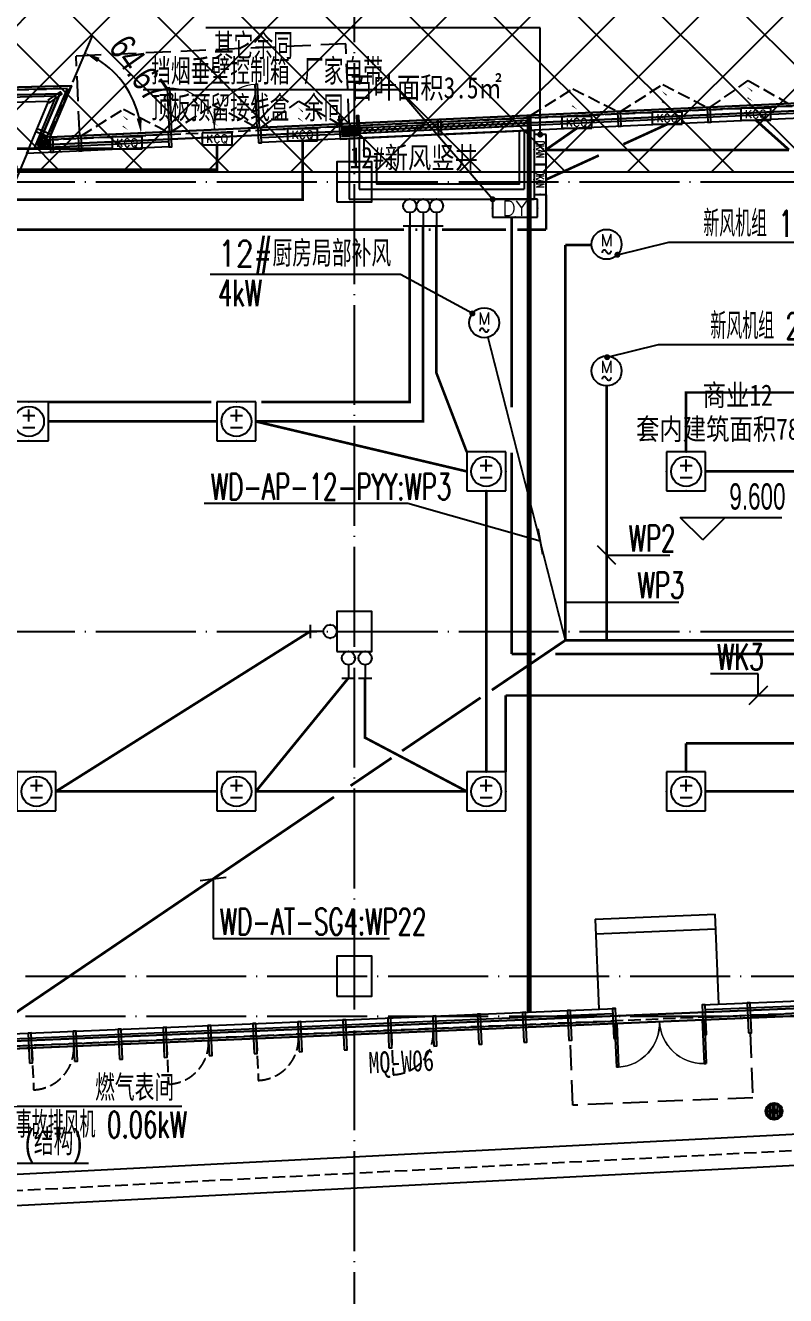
# Model space of a CAD drawing. Extents: x -233336 to 840473, y -28113 to 330904.
# Drawn here: x 61819 to 77031, y 172604 to 198031 of the extents above; entities that cross this region are included whole.
import ezdxf
from ezdxf.enums import TextEntityAlignment as Align
from ezdxf.xclip import XClip

# ---------------------------------------------------------------- set-up
doc = ezdxf.new("R2010")
doc.units = 0
doc.header["$LTSCALE"] = 1000
doc.header["$XCLIPFRAME"] = 2
for name, pattern in [('104-14# 核心筒$0$DOTE', [2.42, 2, -0.2, 0.02, -0.2]), ('14#楼幕墙$0$DASH', [0.35, 0.25, -0.1]), ('DASH', [0.35, 0.25, -0.1]), ('X-104 14#平面$0$$0$DASH', [0.35, 0.25, -0.1]), ('X-104 14#平面$0$DASH', [0.35, 0.25, -0.1])]:
    doc.linetypes.add(name, pattern=pattern)
doc.layers.get('0').update_dxf_attribs({"linetype": 'CONTINUOUS'})
doc.layers.get('Defpoints').update_dxf_attribs({"linetype": 'CONTINUOUS'})
for name, color, linetype in [('104-14# 核心筒$0$A-C_玻璃幕墙', 8, 'CONTINUOUS'), ('104-14# 核心筒$0$A_AXIS-轴线', 8, '104-14# 核心筒$0$DOTE'), ('104-14# 核心筒$0$A_STR-砼柱', 8, 'CONTINUOUS'), ('14#楼幕墙$0$A-C_玻璃幕墙', 8, 'CONTINUOUS'), ('14#楼幕墙$0$A-C_窗', 8, 'CONTINUOUS'), ('14#楼幕墙$0$A-C_门', 8, 'CONTINUOUS'), ('DIM-动力', 80, 'CONTINUOUS'), ('DIM-插座', 80, 'CONTINUOUS'), ('DIM-箱柜', 80, 'CONTINUOUS'), ('EQUIP-动力', 80, 'CONTINUOUS'), ('EQUIP-照明', 80, 'CONTINUOUS'), ('EQUIP-箱柜', 80, 'CONTINUOUS'), ('WIRE-动力', 50, 'CONTINUOUS'), ('WIRE-动力控制', 160, 'DASH'), ('WIRE-插座', 160, 'CONTINUOUS'), ('X-104 14#平面$0$01-标注_尺寸', 8, 'CONTINUOUS'), ('X-104 14#平面$0$01-标注_标高', 8, 'CONTINUOUS'), ('X-104 14#平面$0$02-TEXT_房间', 9, 'CONTINUOUS'), ('X-104 14#平面$0$02-TEXT_标注', 9, 'CONTINUOUS'), ('X-104 14#平面$0$02-TEXT_门窗', 9, 'CONTINUOUS'), ('X-104 14#平面$0$A-C_玻璃幕墙', 8, 'CONTINUOUS'), ('X-104 14#平面$0$A-C_窗', 8, 'CONTINUOUS'), ('X-104 14#平面$0$A-C_门', 8, 'CONTINUOUS'), ('X-104 14#平面$0$A-O_分水线', 8, 'CONTINUOUS'), ('X-104 14#平面$0$A-O_屋面', 8, 'CONTINUOUS'), ('X-104 14#平面$0$A-SUR_保温', 8, 'CONTINUOUS'), ('X-104 14#平面$0$A-TECH_结构', 8, 'CONTINUOUS'), ('X-104 14#平面$0$A_STR-砌块墙', 7, 'CONTINUOUS'), ('X-104 14#平面$0$挡烟垂壁', 5, 'CONTINUOUS')]:
    doc.layers.add(name, color=color, linetype=linetype)
for name, color, linetype, plot in [('14#楼幕墙$0$04-不打印_辅助线', 8, 'CONTINUOUS', False), ('2019.06.25燃气表间不打印', 7, 'CONTINUOUS', False), ('X-104 14#平面$0$04-不打印_辅助线', 8, 'CONTINUOUS', False), ('X-104 14#平面$0$降板', 8, 'CONTINUOUS', False)]:
    doc.layers.add(name, color=color, linetype=linetype, plot=plot)
doc.layers.add('X-104 14#平面$0$000套内', color=8, linetype='CONTINUOUS', lineweight=30)
doc.styles.add('_TEL_DIM', font='ROMANS2', dxfattribs={"width": 0.8, "height": 3.5, "bigfont": 'HZDF2'})
doc.styles.get("Standard").update_dxf_attribs({"font": 'GBENOR', "bigfont": 'GBCBIG'})
doc.styles.add('X-104 14#平面$0$_TCH_DIM', font='ros.shx', dxfattribs={"width": 0.8, "bigfont": 'jd.shx'})
doc.styles.add('X-104 14#平面$0$_TCH_DIM_T3', font='ros.shx', dxfattribs={"width": 0.8, "bigfont": 'jd.shx'})
doc.styles.add('X-104 14#平面$0$_TCH_SPACE', font='STXIHEI.TTF', dxfattribs={"width": 0.8, "height": 5})
doc.styles.add('X-104 14#平面$0$_TCH_WINDOW', font='STXIHEI.TTF', dxfattribs={"width": 0.75, "height": 3.5})
doc.styles.add('X-104 14#平面$0$Standard', font='STXIHEI.TTF', dxfattribs={"width": 0.8})
doc.dimstyles.new('X-104 14#平面$0$_TCH_ARROW&&150', dxfattribs={"dimtxt": 525, "dimasz": 300, "dimexe": 375, "dimexo": 450, "dimgap": 150, "dimtad": 1, "dimdec": 0, "dimzin": 0, "dimdsep": 46, "dimtxsty": 'X-104 14#平面$0$_TCH_DIM_T3', "dimcen": 0.09, "dimclrt": 7, "dimazin": 2, "dimtfac": 1, "dimtdec": 0, "dimtix": 1, "dimtmove": 2, "dimatfit": 3, "dimfxl": 0, "dimtolj": 1, "dimtzin": 0, "dimarcsym": 0})

# ---------------------------------------------------------------- blocks, each defined once
blk = doc.blocks.new('$equip$00001811')
blk.add_circle((0, 0), 0.5)
for centre, radius, start, end in [((-0.073, -0.273), 0.0768, 17.2272, 184.2164), ((0.073, -0.227), 0.0769, 197.2591, 5.1179)]:
    blk.add_arc(centre, radius, start, end)
at = {"color": 7, "style": '_TEL_DIM'}
blk.add_attdef('$TEXT$', text='', height=0.4, dxfattribs=at).set_placement((0.001, 0.137), align=Align.MIDDLE_CENTER)
at = {"color": 7, "style": '_TEL_DIM', "flags": 1}
blk.add_attdef('A', text='', height=0.00002, dxfattribs=at).set_placement((0, 0), align=Align.MIDDLE_CENTER)
blk = doc.blocks.new('14#楼幕墙$0$A$C103B1A8E')
blk.add_lwpolyline([(0, 0), (60, 0), (60, 600), (0, 600)], close=True)
blk = doc.blocks.new('14#楼幕墙$0$A$C678332E3')
blk.add_lwpolyline([(0, 0), (60, 0), (60, 300), (0, 300)], close=True)
blk = doc.blocks.new('14#楼幕墙$0$$LinePat$岩棉板')
at = {"color": 0}
for p, q in [((0, -17), (12, -67)), ((12, -67), (24, -17))]:
    blk.add_line(p, q, dxfattribs=at)
for centre, start, end in [((12, -17), 0, 180), ((0, -67), 270, 0), ((24, -67), 180, 270)]:
    blk.add_arc(centre, 12, start, end, dxfattribs=at)
at = {"layer": 'Defpoints'}
blk.add_point((0, 0), dxfattribs=at)
at = {"layer": 'Defpoints', "color": 0}
blk.add_point((24, -84), dxfattribs=at)
blk = doc.blocks.new('*U155')
blk.add_lwpolyline([(300, 0), (0, 0), (0, 150), (300, 150)], close=True)
at = {"color": 8, "xscale": -1.785714284225998, "yscale": 1.782568518697715, "zscale": 1.782568518697715, "rotation": 180}
for p in [(0, 0), (43, 0), (86, 0), (129, 0), (171, 0), (214, 0), (257, 0)]:
    blk.add_blockref('14#楼幕墙$0$$LinePat$岩棉板', p, dxfattribs=at)
blk = doc.blocks.new('14#楼幕墙$0$A$C07E80D9E')
blk.add_lwpolyline([(-350, -50), (-50, -50), (-50, -450), (0, -450), (0, 0), (-400, 0), (-400, -450), (-350, -450)], close=True)
for points in [[(-50, -200), (-350, -200)], [(-50, -220), (-350, -220)]]:
    blk.add_lwpolyline(points)
at = {"layer": '14#楼幕墙$0$A-C_玻璃幕墙', "rotation": 180}
blk.add_blockref('*U155', (-50, -50), dxfattribs=at)
blk = doc.blocks.new('14#楼幕墙$0$A$C140B3602')
for name, p, rotation in [('14#楼幕墙$0$A$C678332E3', (45252, 16538), 303.3612558640737), ('14#楼幕墙$0$A$C07E80D9E', (51087, 15658), 181.6065577298201), ('14#楼幕墙$0$A$C678332E3', (54855, 15764), 1.606557729673097), ('14#楼幕墙$0$A$C678332E3', (56654, 15814), 1.606557729673097), ('14#楼幕墙$0$A$C678332E3', (58454, 15865), 1.606557729673097), ('14#楼幕墙$0$A$C678332E3', (45030, 15971), 246.2783501113386), ('14#楼幕墙$0$A$C678332E3', (45289, 15495), 1.606557729673097), ('14#楼幕墙$0$A$C678332E3', (45859, 15511), 1.606557729673097), ('14#楼幕墙$0$A$C678332E3', (47658, 15562), 1.606557729673097), ('14#楼幕墙$0$A$C678332E3', (49457, 15612), 1.606557729673097), ('14#楼幕墙$0$A$C678332E3', (53056, 15713), 1.606557729673097), ('14#楼幕墙$0$A$C103B1A8E', (58947, -2374), 1.399614201771549), ('14#楼幕墙$0$A$C103B1A8E', (49050, -2616), 1.399614201771549), ('14#楼幕墙$0$A$C103B1A8E', (49950, -2594), 1.399614201771549), ('14#楼幕墙$0$A$C103B1A8E', (50849, -2572), 1.399614201771549), ('14#楼幕墙$0$A$C103B1A8E', (51749, -2550), 1.399614201771549), ('14#楼幕墙$0$A$C103B1A8E', (52649, -2528), 1.399614201771549), ('14#楼幕墙$0$A$C103B1A8E', (53549, -2506), 1.399614201771549), ('14#楼幕墙$0$A$C103B1A8E', (54448, -2484), 1.399614201771549), ('14#楼幕墙$0$A$C103B1A8E', (55348, -2462), 1.399614201771549), ('14#楼幕墙$0$A$C103B1A8E', (56248, -2440), 1.399614201771549), ('14#楼幕墙$0$A$C103B1A8E', (58047, -2396), 1.399614201771548), ('14#楼幕墙$0$A$C103B1A8E', (44551, -2726), 1.399614201771549), ('14#楼幕墙$0$A$C103B1A8E', (45451, -2704), 1.399614201771549), ('14#楼幕墙$0$A$C103B1A8E', (46351, -2682), 1.399614201771549), ('14#楼幕墙$0$A$C103B1A8E', (47250, -2660), 1.399614201771549), ('14#楼幕墙$0$A$C103B1A8E', (48150, -2638), 1.399614201771549)]:
    blk.add_blockref(name, p, dxfattribs=dict(rotation=rotation))
blk = doc.blocks.new('14#楼幕墙$0$A$C22714246')
at = {"linetype": '14#楼幕墙$0$DASH'}
blk.add_lwpolyline([(1740, 497), (870, 0), (0, 497)], dxfattribs=at)
at = {"layer": '14#楼幕墙$0$A-C_玻璃幕墙', "color": 1}
blk.add_lwpolyline([(899, 122, 0, 25, 0), (802, 217, 0, 0, 0), (900, 340, 25, 0, 0), (796, 422, 0, 0, 0)], format="xyseb", dxfattribs=at)
blk = doc.blocks.new('14#楼幕墙$0$A$C2CD63A88')
at = {"linetype": '14#楼幕墙$0$DASH'}
blk.add_lwpolyline([(0, 670), (0, -170)], dxfattribs=at)
blk.add_arc((0, 670), 840, 270, 0, dxfattribs=at)
blk = doc.blocks.new('14#楼幕墙$0$ccc')
at = {"linetype": '14#楼幕墙$0$DASH'}
blk.add_lwpolyline([(1570, 497), (785, 0), (0, 497)], dxfattribs=at)
at = {"layer": '14#楼幕墙$0$A-C_玻璃幕墙', "color": 1}
blk.add_lwpolyline([(814, 122, 0, 25, 0), (717, 217, 0, 0, 0), (816, 340, 25, 0, 0), (711, 422, 0, 0, 0)], format="xyseb", dxfattribs=at)
blk = doc.blocks.new('14#楼幕墙$0$$DorLib2D$00000002')
for p, q in [((-0.5, 0), (-0.5, 0.4875)), ((-0.475, 0.4875), (-0.5, 0.4875)), ((-0.475, 0), (-0.475, 0.4875)), ((0.475, 0), (0.475, 0.4875)), ((0.475, 0.4875), (0.5, 0.4875)), ((0.5, 0), (0.5, 0.4875)), ((-0.5, 0), (-0.475, 0)), ((0.5, 0), (0.475, 0))]:
    blk.add_line(p, q)
at = {"lineweight": 13}
for centre, start, end in [((-0.4875, 0), 0, 88.53072), ((0.4875, 0), 91.46928, 180)]:
    blk.add_arc(centre, 0.4875, start, end, dxfattribs=at)
blk = doc.blocks.new('14#楼幕墙')
at = {"layer": '14#楼幕墙$0$A-C_玻璃幕墙'}
for p, q in [((92266, 197155), (62308, 195791)), ((62738, 196820), (22065, 195795)), ((62308, 195791), (62738, 196820)), ((62662, 196768), (55822, 196596)), ((62435, 196612), (55826, 196446)), ((62001, 195577), (62435, 196612)), ((62231, 195738), (62662, 196768)), ((80860, 196586), (66535, 195934)), ((62283, 196508), (55828, 196346)), ((61848, 195470), (62283, 196508)), ((80867, 196436), (66542, 195784)), ((80872, 196336), (66546, 195684)), ((64677, 195849), (62231, 195738)), ((64688, 195599), (61848, 195470)), ((64684, 195699), (62001, 195577)), ((75364, 178425), (83944, 178785)), ((75429, 178328), (83796, 178678)), ((75435, 178178), (83574, 178519)), ((53176, 177395), (73570, 178250)), ((53300, 177501), (73626, 178352)), ((76276, 178163), (83500, 178466)), ((52927, 177185), (74538, 178090)), ((52989, 177237), (73576, 178100))]:
    blk.add_line(p, q, dxfattribs=at)
blk.add_lwpolyline([(120742, 216995), (99427, 222925), (92266, 197155), (62308, 195791), (62738, 196820), (22065, 195795), (17309, 179208), (53491, 179840), (52927, 177185), (83500, 178466), (82418, 175654), (109062, 173768), (119297, 188914), (117563, 189300)], close=True, dxfattribs=at)
at = {"layer": '14#楼幕墙$0$A-C_玻璃幕墙', "linetype": '14#楼幕墙$0$DASH', "ltscale": 2}
for points in [[(68228, 197662), (62834, 197417)], [(68301, 196064), (68228, 197662)], [(62906, 195818), (62834, 197417)], [(76319, 177865), (76373, 176566), (72776, 176415), (72722, 177714)]]:
    blk.add_lwpolyline(points, dxfattribs=at)
at = {"color": 8, "yscale": 1.782568518697715, "zscale": 1.782568518697715}
for p, xscale, rotation in [((62087, 195782), 1.954467278111407, 67.27835011152187), ((62105, 195825), 1.954467278111407, 67.27835011152187), ((62032, 195652), 1.954467278111407, 67.27835011152187), ((62051, 195695), 1.954467278111407, 67.27835011152187), ((62069, 195739), 1.954467278111407, 67.27835011152187), ((62082, 195581), -1.954467278111854, 182.6065577298109), ((62129, 195583), -1.954467278111854, 182.6065577298109), ((62176, 195585), -1.954467278111854, 182.6065577298109), ((62223, 195587), -1.954467278111854, 182.6065577298109), ((62270, 195589), -1.954467278111854, 182.6065577298109)]:
    blk.add_blockref('14#楼幕墙$0$$LinePat$岩棉板', p, dxfattribs=dict(at, xscale=xscale, rotation=rotation))
at = {"layer": '14#楼幕墙$0$04-不打印_辅助线', "rotation": 182.6065577298193}
blk.add_blockref('14#楼幕墙$0$A$C22714246', (66450, 196477), dxfattribs=at)
at = {"layer": '14#楼幕墙$0$A-C_玻璃幕墙', "rotation": 1.000000000000248}
blk.add_blockref('14#楼幕墙$0$A$C140B3602', (17309, 179208), dxfattribs=at)
at = {"layer": '14#楼幕墙$0$A-C_窗'}
for name, p, rotation in [('14#楼幕墙$0$A$C22714246', (75441, 196886), 182.6065577298175), ('14#楼幕墙$0$ccc', (77069, 196961), 182.6165560548744), ('14#楼幕墙$0$A$C22714246', (73643, 196804), 182.6065577298193), ('14#楼幕墙$0$A$C22714246', (64652, 196395), 182.6065577298175), ('14#楼幕墙$0$ccc', (68078, 196551), 182.6165561101716), ('14#楼幕墙$0$A$C2CD63A88', (66473, 177082), 2.399614202265723), ('14#楼幕墙$0$A$C2CD63A88', (69170, 177195), 2.399614202265723), ('14#楼幕墙$0$A$C2CD63A88', (61977, 176893), 2.399614202265723), ('14#楼幕墙$0$A$C2CD63A88', (64674, 177006), 2.399614202265723)]:
    blk.add_blockref(name, p, dxfattribs=dict(at, rotation=rotation))
at = {"layer": '14#楼幕墙$0$A-C_门', "xscale": -1800, "yscale": 1800, "zscale": 100}
for p, rotation in [((65604, 195941), 2.606557769728314), ((74508, 178089), 182.3996142017457)]:
    blk.add_blockref('14#楼幕墙$0$$DorLib2D$00000002', p, dxfattribs=dict(at, rotation=rotation))
blk = doc.blocks.new('_FZHK')
blk.add_lwpolyline([(-0.5, -0.5), (0.5, -0.5), (0.5, 0.5), (-0.5, 0.5)], close=True)
blk = doc.blocks.new('104-14# 核心筒')
at = {"layer": '104-14# 核心筒$0$A-C_玻璃幕墙'}
blk.add_lwpolyline([(82417.6, 175653.6), (83499.8, 178465.9), (52926.6, 177184.7), (53491, 179839.8), (17309.3, 179208.2), (22065.4, 195794.6), (62738.3, 196820), (62307.5, 195791.2), (92265.6, 197155.1), (99426.9, 222925), (120741.8, 216994.6), (117562.9, 189300.5), (119297.3, 188914.5), (109062.3, 173767.9), (82417.6, 175653.6)], dxfattribs=at)
at = {"layer": '104-14# 核心筒$0$A_AXIS-轴线'}
for p, q in [((68400, 228733.6), (68400, 169654.9)), ((-9370.1, 194900), (120259.9, 194900)), ((-9370.1, 185900), (120259.9, 185900)), ((59400, 179000), (120259.9, 179000)), ((59400, 178200), (120259.9, 178200))]:
    blk.add_line(p, q, dxfattribs=at)
at = {"layer": '104-14# 核心筒$0$A_STR-砼柱', "xscale": 700, "yscale": 800, "zscale": 800}
for p in [(68400, 194900), (68400, 185900), (68400, 179000)]:
    blk.add_blockref('_FZHK', p, dxfattribs=at)
blk = doc.blocks.new('*U68')
h = blk.add_hatch()
h.set_pattern_fill('ANSI31', color=256, scale=50)
h.set_pattern_definition([(45, (-56212.376, 120006.8), (-56.1266, 56.1266), [])])
h.paths.add_polyline_path([(-1740, 100), (0, 100), (0, 200), (-1740, 200)])
for points in [[(-1740, 0), (0, 0), (0, 300), (-1740, 300)], [(-1740, 100), (0, 100), (0, 200), (-1740, 200)]]:
    blk.add_lwpolyline(points, close=True)
blk = doc.blocks.new('*U69')
h = blk.add_hatch()
h.set_pattern_fill('ANSI31', color=256, scale=50)
h.set_pattern_definition([(45, (-56042.34, 120006.8), (-56.1266, 56.1266), [])])
h.paths.add_polyline_path([(-1570, 100), (0, 100), (0, 200), (-1570, 200)])
for points in [[(-1570, 0), (0, 0), (0, 300), (-1570, 300)], [(-1570, 100), (0, 100), (0, 200), (-1570, 200)]]:
    blk.add_lwpolyline(points, close=True)
blk = doc.blocks.new('X-104 14#平面$0$ydl')
h = blk.add_hatch()
h.set_pattern_fill('ANSI31', color=8, scale=30, angle=45)
h.set_pattern_definition([(90, (0, 0), (-47.625, 1e-14), [])])
edge = h.paths.add_edge_path()
edge.add_arc((0, 0), 138, 0, 360)
for radius in [168, 138]:
    blk.add_circle((0, 0), radius)
at = {"layer": 'X-104 14#平面$0$04-不打印_辅助线'}
for p, q in [((-168, 0), (168, 0)), ((0, 168), (0, -168))]:
    blk.add_line(p, q, dxfattribs=at)
blk = doc.blocks.new('X-104 14#平面$0$ydlzh')
at = {"layer": 'X-104 14#平面$0$A-O_分水线'}
blk.add_blockref('X-104 14#平面$0$ydl', (-14070, -29486), dxfattribs=at)
blk = doc.blocks.new('X-104 14#平面$0$$DorLib2D$00000002')
for p, q in [((-0.5, 0), (-0.5, 0.4875)), ((-0.475, 0.4875), (-0.5, 0.4875)), ((-0.475, 0), (-0.475, 0.4875)), ((0.475, 0), (0.475, 0.4875)), ((0.475, 0.4875), (0.5, 0.4875)), ((0.5, 0), (0.5, 0.4875)), ((-0.5, 0), (-0.475, 0)), ((0.5, 0), (0.475, 0))]:
    blk.add_line(p, q)
at = {"lineweight": 13}
for centre, start, end in [((-0.4875, 0), 0, 88.53072), ((0.4875, 0), 91.46928, 180)]:
    blk.add_arc(centre, 0.4875, start, end, dxfattribs=at)
blk = doc.blocks.new('*D221')
at = {"layer": 'Defpoints', "color": 0}
for p in [(61671, 196493), (62283, 196508), (62046, 195944), (60513, 195743)]:
    blk.add_point(p, dxfattribs=at)
at = {"layer": 'X-104 14#平面$0$01-标注_尺寸', "color": 0, "lineweight": -2}
for p, q in [((61221, 196482), (59980, 196450)), ((61872, 195529), (61393, 194384))]:
    blk.add_line(p, q, dxfattribs=at)
blk.add_arc((62283, 196508), 1928, 190.3686, 238.3539, dxfattribs=at)
at = {"layer": 'X-104 14#平面$0$01-标注_尺寸', "color": 0}
for points in [[(60336, 196156), (60436, 196167), (60355, 196460)], [(61294, 194912), (61248, 194823), (61538, 194730)]]:
    blk.add_solid(points, dxfattribs=at)
at = {"layer": 'X-104 14#平面$0$01-标注_尺寸', "color": 7, "insert": (61032, 195653), "char_height": 525, "attachment_point": 5, "rotation": 304.3613, "style": 'X-104 14#平面$0$_TCH_DIM_T3'}
blk.add_mtext('\\A1;65.83%%d', dxfattribs=at)
blk = doc.blocks.new('*D222')
at = {"layer": 'Defpoints', "color": 0}
for p in [(62596, 196480), (63976, 196540), (63053, 195825), (62308, 195791)]:
    blk.add_point(p, dxfattribs=at)
at = {"layer": 'X-104 14#平面$0$01-标注_尺寸', "color": 0, "lineweight": -2}
for p, q in [((62770, 196895), (63159, 197824)), ((63503, 195846), (64509, 195891))]:
    blk.add_line(p, q, dxfattribs=at)
blk.add_arc((62308, 195791), 1828, 12.0177, 57.8672, dxfattribs=at)
at = {"layer": 'X-104 14#平面$0$01-标注_尺寸', "color": 0}
for points in [[(63257, 197295), (63303, 197384), (63014, 197478)], [(64146, 196178), (64046, 196166), (64134, 195874)]]:
    blk.add_solid(points, dxfattribs=at)
at = {"layer": 'X-104 14#平面$0$01-标注_尺寸', "color": 7, "insert": (64145, 197075), "char_height": 525, "attachment_point": 5, "rotation": 304.9425, "style": 'X-104 14#平面$0$_TCH_DIM_T3'}
blk.add_mtext('\\A1;64.67%%d', dxfattribs=at)
blk = doc.blocks.new('$equip$00001344')
for p, q in [((0.65, 0.65), (-0.65, 0.65)), ((-0.65, 0.65), (-0.65, -0.65)), ((0.65, -0.65), (0.65, 0.65)), ((-0.2, 0.2), (0.2, 0.2)), ((0, 0), (0, 0.4)), ((-0.2, -0.2), (0.2, -0.2)), ((-0.65, -0.65), (0.65, -0.65))]:
    blk.add_line(p, q)
blk.add_circle((0, 0), 0.5)
for p in [(0, 0.65), (-0.65, 0), (0.65, 0), (0, -0.65)]:
    blk.add_point(p)
at = {"flags": 9}
blk.add_attdef('A', (0, 0), '', height=0.00002, dxfattribs=at)
blk = doc.blocks.new('$equip$00002672')
for p, q in [((0.222, 0.889), (-0.222, 0.889)), ((0, 0.444), (0, 0.889))]:
    blk.add_line(p, q)
blk.add_circle((0, 0.222), 0.222)
for p in [(0, 0.889), (-0.222, 0.222), (0, 0), (0.222, 0.222)]:
    blk.add_point(p)
at = {"color": 7, "style": '_TEL_DIM', "flags": 1}
for tag in ['A', 'REMARK']:
    blk.add_attdef(tag, text='', height=0.00002, dxfattribs=at).set_placement((0, 0), align=Align.MIDDLE_CENTER)
blk = doc.blocks.new('$equip$00001816')
for p, q in [((0.75, 0.6), (-0.75, 0.6)), ((-0.75, 0.6), (-0.75, 0)), ((-0.75, 0), (0.75, 0)), ((0.75, 0), (0.75, 0.6))]:
    blk.add_line(p, q)
for p in [(-0.75, 0.3), (0, 0.6), (0, 0), (0.75, 0.3)]:
    blk.add_point(p)
at = {"color": 7, "style": '_TEL_DIM'}
blk.add_attdef('$TEXT$', text='', height=0.4, dxfattribs=at).set_placement((0, 0.3), align=Align.MIDDLE_CENTER)
at = {"color": 7, "style": '_TEL_DIM', "flags": 1}
blk.add_attdef('A', text='', height=0.00002, dxfattribs=at).set_placement((0, 0), align=Align.MIDDLE_CENTER)
blk = doc.blocks.new('$equip_U$00000398(HT0787)')
at = {"color": 3}
for p, q in [((0.75, 0.6), (-0.75, 0.6)), ((-0.75, 0.6), (-0.75, 0)), ((0.75, 0), (0.75, 0.6)), ((-0.75, 0), (0.75, 0))]:
    blk.add_line(p, q, dxfattribs=at)
for p in [(0, 0.6), (-0.75, 0.3), (0.75, 0.3)]:
    blk.add_point(p)
at = {"color": 7, "style": '_TEL_DIM'}
blk.add_attdef('$TEXT$', text='', height=0.5, dxfattribs=at).set_placement((0.016, 0.296), align=Align.MIDDLE_CENTER)
at = {"color": 7, "style": '_TEL_DIM', "flags": 1}
for tag in ['A', 'REMARK']:
    blk.add_attdef(tag, text='', height=0.000025, dxfattribs=at).set_placement((0, 0), align=Align.MIDDLE_CENTER)
blk = doc.blocks.new('X-104 14#平面')
at = {"layer": 'X-104 14#平面$0$降板'}
h = blk.add_hatch(dxfattribs=at)
h.set_pattern_fill('ANSI37', color=256, scale=750)
h.set_pattern_definition([(45, (0, 0), (-841.899, 841.899), []), (135, (0, 0), (-841.899, -841.899), [])])
h.paths.add_polyline_path([(89162.1, 208711.5), (77269.5, 199400), (23400, 199400), (23400, 195100), (77400, 195100), (77400, 194900), (95400, 194900), (95400, 203900.1), (95192.4, 203900), (96001.6, 206808.6)])
blk.add_circle((76800, 176292.5), 50)
at = {"layer": 'X-104 14#平面$0$000套内'}
blk.add_lwpolyline([(84300, 196642.3), (84300, 186000), (92650, 186000), (92650, 186150), (114074.1, 186150), (115950, 188926.2), (115950, 189200), (117249.4, 189200), (117398.5, 189183.4), (119049.6, 188815.9), (108986.5, 173923.7), (82630.4, 175788.9), (83721.9, 178625.3), (59650, 177616.6), (59650, 196592.1), (62510.5, 196664.2), (62077.6, 195630.6)], close=True, dxfattribs=at)
at = {"layer": 'X-104 14#平面$0$01-标注_标高'}
for p, q in [((75373.5, 187731.3), (74923.5, 188181.3)), ((74923.5, 188181.3), (76958.3, 188181.3)), ((75373.5, 187731.3), (75823.5, 188181.3)), ((59748.3, 175256), (63083, 175256))]:
    blk.add_line(p, q, dxfattribs=at)
at = {"layer": 'X-104 14#平面$0$04-不打印_辅助线'}
blk.add_lwpolyline([(89162.1, 208711.5), (77269.5, 199400), (23400, 199400), (23400, 195100), (77400, 195100), (77400, 194900), (95400, 194900), (95400, 203900.1), (95192.4, 203900), (96001.6, 206808.6)], close=True, dxfattribs=at)
at = {"layer": 'X-104 14#平面$0$A-C_玻璃幕墙'}
blk.add_lwpolyline([(82417.6, 175653.6), (83499.8, 178465.9), (52926.6, 177184.7), (53491, 179839.8), (17309.3, 179208.2), (22065.4, 195794.6), (62738.3, 196820), (62307.5, 195791.2), (92265.6, 197155.1), (99426.9, 222925), (120741.8, 216994.6), (117562.9, 189300.5), (119297.3, 188914.5), (109062.3, 173767.9), (82417.6, 175653.6)], dxfattribs=at)
at = {"layer": 'X-104 14#平面$0$A-O_屋面', "ltscale": 5}
blk.add_line((39845.1, 173283.6), (83828.3, 175553.8), dxfattribs=at)
blk.add_lwpolyline([(82593.5, 176110.9), (40577.8, 173942.2), (40909.8, 176027.4), (-5236.8, 174012.6), (-2256.1, 188036.1)], dxfattribs=at)
at = {"layer": 'X-104 14#平面$0$A-SUR_保温'}
blk.add_lwpolyline([(71700, 195918.5), (71700, 194850), (68850, 194850), (68850, 195400), (68600, 195400), (68600, 195777.1)], dxfattribs=at)
at = {"layer": 'X-104 14#平面$0$A-TECH_结构'}
for p, q in [((73220.8, 180137), (75618.7, 180237.5)), ((73220.8, 180137), (73296.2, 178338.6)), ((75694.1, 178439), (75618.7, 180237.5)), ((75631.3, 179937.7), (73233.4, 179837.2)), ((75631.3, 179937.7), (73233.4, 179837.2))]:
    blk.add_line(p, q, dxfattribs=at)
at = {"layer": 'X-104 14#平面$0$A-TECH_结构', "linetype": 'X-104 14#平面$0$$0$DASH'}
blk.add_lwpolyline([(108910.7, 174079.4), (118802, 188717.3), (117234.1, 189066.3), (120414.6, 216774.3), (99635.6, 222555.6), (95312.9, 207000.2), (89162.1, 208711.5), (77269.5, 199400), (8635.1, 199400), (5919.8, 186625.4), (-2502.5, 188415.7), (-5635.8, 173674.9), (40532.1, 175690.6), (40199.6, 173602.3), (83848.5, 175853.1)], close=True, dxfattribs=at)
blk.add_lwpolyline([(82521.6, 175784.7), (83573.8, 178519), (52988.9, 177237.3), (53553, 179890.9), (17376, 179259.4), (22103.3, 195745.6), (62662.4, 196768.1), (62230.9, 195737.7), (92304.1, 197106.8), (95072, 207067.2)], dxfattribs=at)
at = {"layer": 'X-104 14#平面$0$A_STR-砌块墙'}
for p, q in [((71800, 195927.6), (71800, 194750)), ((72000, 195927.6), (71800, 195927.6)), ((72000, 195927.6), (72000, 194550)), ((68300, 195768.3), (68300, 194550)), ((68500, 195768.3), (68300, 195768.3)), ((68500, 195768.3), (68500, 194750)), ((68300, 194550), (72000, 194550)), ((68500, 194750), (71800, 194750))]:
    blk.add_line(p, q, dxfattribs=at)
at = {"layer": 'X-104 14#平面$0$挡烟垂壁', "linetype": 'X-104 14#平面$0$DASH', "ltscale": 2, "const_width": 100}
blk.add_lwpolyline([(71900, 178280), (71900, 196227.9)], dxfattribs=at)
ref = blk.add_blockref('104-14# 核心筒', (0, 0))
XClip(ref).set_block_clipping_path([(-38664.3623821461, -25500), (139216.5485069363, 330900)])
for name, p in [('14#楼幕墙', (0, 0)), ('X-104 14#平面$0$ydlzh', (90870.4, 205778.6))]:
    blk.add_blockref(name, p)
at = {"layer": 'X-104 14#平面$0$A-C_窗', "rotation": 2.616556001988863}
for name, p in [('*U69', (70082.7, 195844.9)), ('*U68', (71880.8, 195926.7))]:
    blk.add_blockref(name, p, dxfattribs=at)
at = {"layer": 'X-104 14#平面$0$A-C_门', "xscale": 1800, "yscale": 1800, "zscale": 100, "rotation": 182.3996142027}
blk.add_blockref('X-104 14#平面$0$$DorLib2D$00000002', (74507.7, 178089.1), dxfattribs=at)
at = {"layer": 'X-104 14#平面$0$01-标注_标高', "color": 7, "style": 'X-104 14#平面$0$_TCH_DIM'}
for s, height, width, p in [('9.600', 525, 0.64, (75905.3, 188338.8)), ('(结构)', 520.93, 0.8, (61802.5, 175413.5))]:
    blk.add_text(s, height=height, dxfattribs=dict(at, width=width)).set_placement(p)
at = {"layer": 'X-104 14#平面$0$02-TEXT_房间', "style": 'X-104 14#平面$0$_TCH_SPACE', "width": 0.8}
blk.add_text('商业12', height=428.14, dxfattribs=at).set_placement((75371.6, 190416))
at = {"layer": 'X-104 14#平面$0$02-TEXT_标注', "style": 'X-104 14#平面$0$Standard', "width": 0.8}
for s, height, p in [('12#新风竖井', 428.14, (68307.6, 195170.6)), ('套内建筑面积787.32平方米', 428.139, (74039.1, 189736.6))]:
    blk.add_text(s, height=height, dxfattribs=at).set_placement(p)
at = {"layer": 'X-104 14#平面$0$02-TEXT_门窗', "style": 'X-104 14#平面$0$_TCH_WINDOW', "width": 0.75}
blk.add_text('MQ-W06', height=428.14, rotation=2.39961, dxfattribs=at).set_placement((68693.3, 177051.1))
at = {"layer": 'X-104 14#平面$0$04-不打印_辅助线', "style": 'X-104 14#平面$0$Standard', "width": 0.8}
blk.add_text('百叶面积3.5㎡', height=428.14, dxfattribs=at).set_placement((68319.7, 196570.4))
at = {"layer": 'X-104 14#平面$0$01-标注_尺寸'}
dim = blk.add_angular_dim_3p(base=(63975.8, 196539.7), center=(62307.5, 195791.2), p1=(63053, 195825.2), p2=(62595.8, 196479.6), text='64.67%%d', dimstyle='X-104 14#平面$0$_TCH_ARROW&&150', override={"dimgap": 0}, dxfattribs=at)
dim.commit()
dim.dimension.update_dxf_attribs({"geometry": '*D222', "text_midpoint": (64144.5, 197074.8), "dimtype": 165, "text_rotation": 304.94245})
dim = blk.add_angular_dim_3p(base=(60513, 195743.1), center=(62282.6, 196508.4), p1=(61670.7, 196493), p2=(62046.2, 195943.8), text='65.83%%d', dimstyle='X-104 14#平面$0$_TCH_ARROW&&150', dxfattribs=at)
dim.commit()
dim.dimension.update_dxf_attribs({"geometry": '*D221', "text_midpoint": (61031.6, 195653.1)})

msp = doc.modelspace()

# ---------------------------------------------------------------- linework, layer by layer
at = {"layer": '2019.06.25燃气表间不打印'}
for p, q in [((65317.5, 180912), (65837.8, 180981.8)), ((60878.6, 176395.2), (64948.4, 176395.2))]:
    msp.add_line(p, q, dxfattribs=at)
at = {"layer": '2019.06.25燃气表间不打印', "const_width": 52.5}
for points in [[(71153.3, 184725.6), (72624.5, 185722.6)], [(69356.9, 183508.2), (70928.3, 184573.1)], [(68326.2, 182809.6), (69145.9, 183365.2)], [(60730.4, 177661.8), (67994.2, 182584.6)]]:
    msp.add_lwpolyline(points, dxfattribs=at)
at = {"layer": '2019.06.25燃气表间不打印'}
for points in [[(65577.6, 180946.9), (65577.6, 179753.1)], [(65577.6, 179753.1), (69107.5, 179753.1)]]:
    msp.add_lwpolyline(points, dxfattribs=at)
at = {"layer": 'DIM-动力', "color": 80}
for p, q in [((72120, 197983.9), (65431.6, 197983.9)), ((72120, 195845.8), (72120, 197983.9)), ((73665.9, 193440.6), (74695.7, 193691.9)), ((73665.9, 193440.6), (74695.7, 193691.9)), ((74695.7, 193691.9), (78149.6, 193691.9)), ((69323.4, 193043.2), (65516.6, 193043.2)), ((70763.8, 192264.4), (69323.4, 193043.2)), ((73459.9, 191389.5), (74489.7, 191640.8)), ((73459.9, 191389.5), (74489.7, 191640.8)), ((74489.7, 191640.8), (77943.6, 191640.8))]:
    msp.add_line(p, q, dxfattribs=at)
at = {"layer": 'DIM-动力'}
for p, q in [((72070.3, 187961.2), (72166.4, 187445.1)), ((73635.2, 187239.6), (73264, 187610.9)), ((72625.9, 186225.6), (72623.1, 186750.6))]:
    msp.add_line(p, q, dxfattribs=at)
at = {"layer": 'DIM-动力', "color": 80, "const_width": 60}
for points in [[(72120, 195815.8, 1), (72120, 195875.8, 1)], [(73636.8, 193433.5, 1), (73695.1, 193447.8, 1)], [(73636.8, 193433.5, 1), (73695.1, 193447.8, 1)], [(70790.2, 192250.1, 1), (70737.4, 192278.6, 1)], [(73430.8, 191382.4, 1), (73489.1, 191396.6, 1)], [(73430.8, 191382.4, 1), (73489.1, 191396.6, 1)]]:
    msp.add_lwpolyline(points, format="xyb", close=True, dxfattribs=at)
at = {"layer": 'DIM-动力'}
for points in [[(69473, 188457.9), (65398.7, 188457.9)], [(72118.4, 187703.2), (69473, 188457.9)], [(73449.6, 187425.2), (73758, 187425.2)], [(73758, 187425.2), (74715.7, 187425.2)], [(72624.5, 186488.1), (73936.6, 186488.1)], [(73936.6, 186488.1), (74894.3, 186488.1)]]:
    msp.add_lwpolyline(points, dxfattribs=at)
at = {"layer": 'DIM-插座', "color": 80}
msp.add_line((76669.1, 184802.9), (76297.9, 184431.7), dxfattribs=at)
for points in [[(76483.5, 185053.9), (75525.8, 185053.9)], [(76483.5, 184617.3), (76483.5, 185053.9)]]:
    msp.add_lwpolyline(points, dxfattribs=at)
at = {"layer": 'DIM-箱柜'}
for p, q in [((69285.5, 196739.7), (64176.6, 196739.7)), ((71169.2, 194550), (69285.5, 196739.7))]:
    msp.add_line(p, q, dxfattribs=at)
at = {"layer": 'DIM-箱柜', "const_width": 60}
msp.add_lwpolyline([(71188.8, 194527.3, 1), (71149.7, 194572.7, 1)], format="xyb", close=True, dxfattribs=at)
at = {"layer": 'WIRE-动力', "color": 50}
for points, const_width in [([(80625.5, 185722.6), (72624.5, 185722.6), (72624.5, 193637.2)], 52.5), ([(73149.8, 193637.2), (72624.5, 193637.2)], 52.5), ([(72624.5, 185722.6), (71074.3, 191788.8)], 37.5), ([(73449.6, 190813.7), (73449.6, 185722.6)], 52.5)]:
    msp.add_lwpolyline(points, dxfattribs=dict(at, const_width=const_width))
at = {"layer": 'WIRE-动力控制', "color": 160, "const_width": 52.5}
for points in [[(66430.8, 190102.9), (69777.2, 190102.9), (69777.2, 194016.7)], [(66543.3, 190492.9), (69510.6, 190492.9), (69510.6, 194016.7)], [(70650.8, 189492.9), (70043.9, 191073), (70043.9, 194016.7)], [(83666.7, 190682.2), (75040.8, 190682.2), (75040.8, 189492.9)], [(62280.8, 190492.9), (65538.3, 190492.9)], [(62430.8, 182697.1), (67516.7, 185900)], [(66430.8, 182697.1), (68282.8, 184966.7)], [(68616.7, 184966.7), (68616.7, 183772.1), (70650.8, 182697.1)], [(75040.8, 183087.1), (75040.8, 183659.2)], [(75040.8, 183659.2), (83358.9, 183659.2)]]:
    msp.add_lwpolyline(points, dxfattribs=at)
at = {"layer": 'WIRE-插座', "color": 160, "const_width": 52.5}
for points in [[(73786.3, 195652.5), (74663.5, 196053.4), (74663.5, 196053.4)], [(77100, 195540), (76435.8, 196134.1), (76435.8, 196134.1)], [(72240, 195545.8), (72851.4, 195970.9), (72851.4, 195970.9)], [(59890, 194541), (67365.2, 194541), (67365.2, 195721.2)], [(59890, 195141), (65655.2, 195141), (65655.2, 195643.3)], [(63554.3, 195561.3), (59890, 195561.3)], [(72240, 194945.8), (73294, 195427.5)], [(71549.3, 190384.3), (71549.3, 194190)], [(62280.8, 190102.9), (65650.8, 190102.9)], [(66430.8, 190102.9), (70650.8, 189102.9)], [(71549.3, 185450), (71549.3, 189475.6)], [(75430.8, 189102.9), (79650.8, 189102.9)], [(71040.8, 183087.1), (71040.8, 188712.9)], [(72021.7, 185450), (71549.3, 185450)], [(80625.5, 185450), (72422.7, 185450)], [(71430.8, 183087.1), (71430.8, 184617.3)], [(71430.8, 184617.3), (83182.1, 184617.3)], [(62430.8, 182697.1), (65650.8, 182697.1)], [(66430.8, 182697.1), (70650.8, 182697.1)], [(75430.8, 182697.1), (79650.8, 182697.1)]]:
    msp.add_lwpolyline(points, dxfattribs=at)
at = {"layer": 'WIRE-插座', "const_width": 52.5}
for points in [[(77100, 195540), (72240, 195540)], [(72240, 194645.8), (72240, 193944.7)], [(69398.1, 193944.7), (60267.8, 193944.7)], [(69664.7, 193944.7), (69623.1, 193944.7)], [(69931.4, 193944.7), (69889.7, 193944.7)], [(71436.8, 193944.7), (70156.4, 193944.7)], [(72240, 193944.7), (71661.8, 193944.7)]]:
    msp.add_lwpolyline(points, dxfattribs=at)

# ---------------------------------------------------------------- block references
msp.add_blockref('X-104 14#平面', (0, 0))
at = {"layer": 'EQUIP-动力', "color": 80}
for name, p, xscale, yscale, zscale, values in [('$equip$00001816', (76435.8, 196134.1), 400, 400, 400, {'$TEXT$': 'KCQ'}), ('$equip$00001816', (72851.4, 195970.9), 400, 400, 400, {'$TEXT$': 'KCQ'}), ('$equip$00001816', (74663.5, 196053.4), 400, 400, 400, {'$TEXT$': 'KCQ'}), ('$equip$00001816', (63854.3, 195561.3), 400, 400, 400, {'$TEXT$': 'KCQ'}), ('$equip$00001816', (65655.2, 195643.3), 400, 400, 400, {'$TEXT$': 'KCQ'}), ('$equip$00001816', (67365.2, 195721.2), 400, 400, 400, {'$TEXT$': 'KCQ'}), ('$equip$00001811', (73449.6, 193648.5), 600, 600, 600, {'$TEXT$': 'M'}), ('$equip$00001811', (71000, 192079.4), 600, 600, 600, {'$TEXT$': 'M'}), ('$equip$00001811', (73449.6, 191113.7), 600, 600, 600, {'$TEXT$': 'M'})]:
    msp.add_blockref(name, p, dxfattribs=dict(at, xscale=xscale, yscale=yscale, zscale=zscale)).add_auto_attribs(values)
ref = msp.add_blockref('$equip$00001816', (72000, 195545.8), dxfattribs=dict(at, xscale=400, yscale=400, zscale=400, rotation=270))
ref.add_attrib('$TEXT$', 'DKAN', dxfattribs={"layer": '0', "color": 7, "height": 160, "rotation": 270, "style": '_TEL_DIM', "width": 0.6}).set_placement((72120, 195545.8), align=Align.MIDDLE_CENTER)
ref = msp.add_blockref('$equip$00001816', (72000, 194945.8), dxfattribs=dict(at, xscale=400, yscale=400, zscale=400, rotation=270))
ref.add_attrib('$TEXT$', 'DKAN', dxfattribs={"layer": '0', "color": 7, "height": 160, "rotation": 270, "style": '_TEL_DIM', "width": 0.6}).set_placement((72120, 194945.8), align=Align.MIDDLE_CENTER)
at = {"layer": 'EQUIP-动力', "color": 80, "xscale": 600, "yscale": 600, "zscale": 600}
for p in [(61890.8, 190102.9), (66040.8, 190102.9), (71040.8, 189102.9), (75040.8, 189102.9), (62040.8, 182697.1), (66040.8, 182697.1), (71040.8, 182697.1), (75040.8, 182697.1)]:
    msp.add_blockref('$equip$00001344', p, dxfattribs=at)
at = {"layer": 'EQUIP-照明', "color": 80, "xscale": 600, "yscale": 600, "zscale": 600}
for p, rotation in [((69510.6, 194550), 180), ((69777.2, 194550), 180), ((70043.9, 194550), 180), ((68050, 185900), 89.99999999999999), ((68282.8, 185500), 180), ((68616.7, 185500), 180)]:
    msp.add_blockref('$equip$00002672', p, dxfattribs=dict(at, rotation=rotation))
at = {"layer": 'EQUIP-箱柜', "color": 80}
ref = msp.add_blockref('$equip_U$00000398(HT0787)', (71619.2, 194550), dxfattribs=dict(at, xscale=600, yscale=600, zscale=600, rotation=180))
ref.add_attrib('$TEXT$', 'DY', dxfattribs={"layer": '0', "color": 7, "height": 300, "style": '_TEL_DIM'}).set_placement((71609.8, 194372.5), align=Align.MIDDLE_CENTER)

# ---------------------------------------------------------------- texts
at = {"layer": '2019.06.25燃气表间不打印', "color": 7, "style": '_TEL_DIM'}
for s, height, width, p in [('WD-AT-SG4:WP22', 525, 0.64, (65708.9, 179828.1)), ('燃气表间', 520.87, 0.8, (63213.4, 176500.2)), ('事故排风机 0.06kW', 525, 0.64, (61626, 175765.2))]:
    msp.add_text(s, height=height, dxfattribs=dict(at, width=width)).set_placement(p)
at = {"layer": 'DIM-动力', "color": 7, "style": '_TEL_DIM'}
for s, height, width, p in [('其它余同', 520.87, 0.8, (65589.1, 197353.9)), ('新风机组 1.1kW', 525, 0.64, (75384.3, 193801.1)), ('12#厨房局部补风', 520.87, 0.8, (65674.1, 193202.1)), ('4kW', 525, 0.64, (65674.1, 192413.2)), ('新风机组 2kW', 525, 0.64, (75525.9, 191750)), ('WD-AP-12-PYY:WP3', 525, 0.64, (65529.9, 188532.9)), ('WP2', 525, 0.64, (73889.2, 187500.2)), ('WP3', 525, 0.64, (74067.8, 186563.1))]:
    msp.add_text(s, height=height, dxfattribs=dict(at, width=width)).set_placement(p)
at = {"layer": 'DIM-插座', "color": 7, "style": '_TEL_DIM', "width": 0.64}
msp.add_text('WK3', height=525, dxfattribs=at).set_placement((75657.1, 185128.9))
at = {"layer": 'DIM-箱柜', "color": 7, "style": '_TEL_DIM', "width": 0.8}
for s, height, p in [('挡烟垂壁控制箱 厂家自带', 520.866, (64334.1, 196844.7)), ('顶板预留接线盒 余同', 520.87, (64334.1, 196109.7))]:
    msp.add_text(s, height=height, dxfattribs=at).set_placement(p)

doc.saveas('drawing.dxf')
